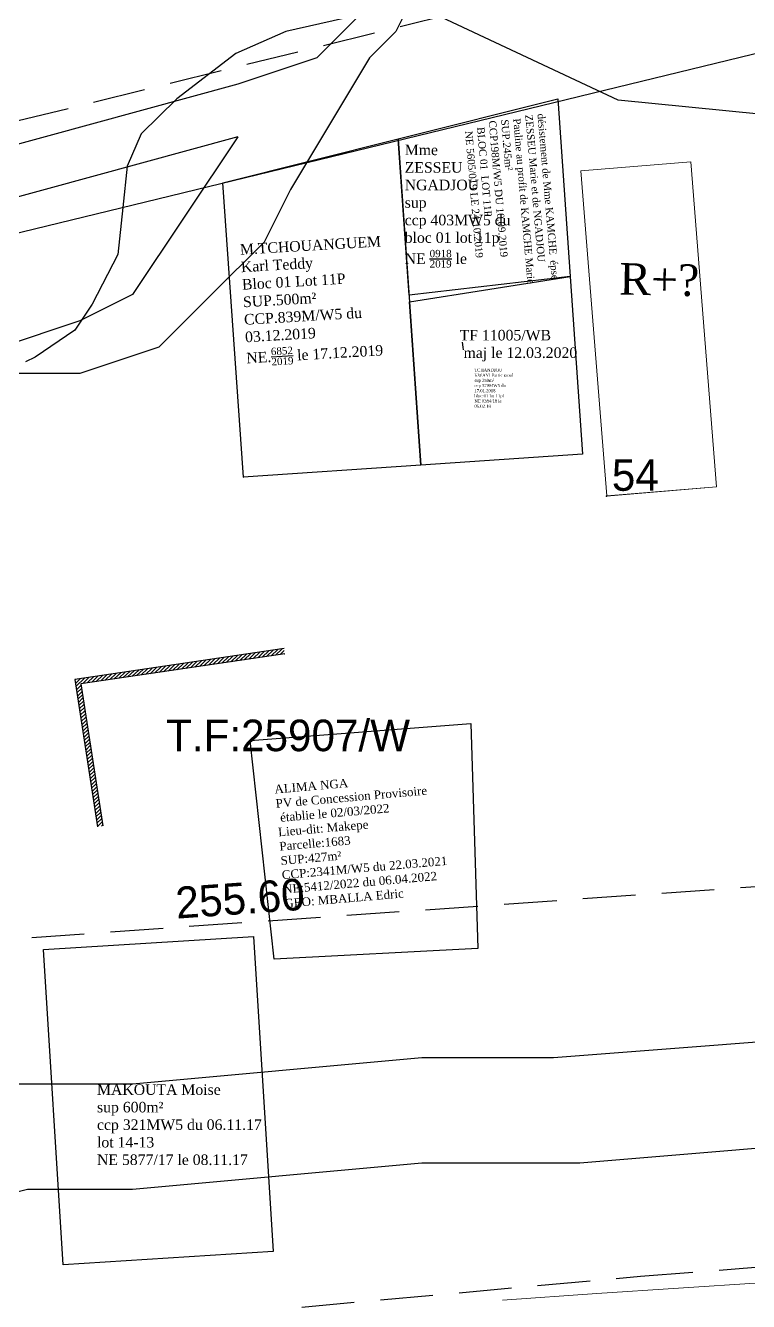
# Model space of a CAD drawing. Header units: millimetres. Extents: x 579832 to 917290, y 449831 to 1452191.
# Drawn here: x 582863.4 to 582932.1, y 451441.8 to 451563.1 of the extents above; entities that cross this region are included whole.
import ezdxf
from ezdxf.enums import TextEntityAlignment as Align

# ---------------------------------------------------------------- set-up
doc = ezdxf.new("R2010")
doc.units = ezdxf.units.MM
doc.header["$LTSCALE"] = 10
doc.linetypes.add('DASHED', pattern=[0.75, 0.5, -0.25])
doc.layers.add('cH2O_intermitent', color=140, linetype='Continuous', lineweight=30)
doc.layers.add('drains_fossés', color=120, linetype='Continuous', lineweight=20)
for name, color, linetype in [('Cotation Linéaire', 255, 'Continuous'), ('Cotation Surface', 7, 'Continuous'), ('drain nouveau', 6, 'Continuous'), ('end maj 26 02 2021', 7, 'Continuous'), ('Murs', 7, 'Continuous'), ('TableauDePoints', 7, 'Continuous'), ('TopoAlt', 7, 'Continuous'), ('TopoCod', 7, 'Continuous'), ('TopoMat', 7, 'Continuous'), ('VOIRIES_7M5', 7, 'Continuous')]:
    doc.layers.add(name, color=color, linetype=linetype)
doc.styles.add('STYLE3', font='tt0012m_.ttf', dxfattribs={"height": 13})
doc.styles.add('Times 1.0', font='times.ttf', dxfattribs={"width": 0.99, "height": 1})
pattern_1 = [(43.84733985, (-8963.06713, 11813.59448), (-0.1731848205, 0.18029702701), [])]

# ---------------------------------------------------------------- blocks, each defined once
blk = doc.blocks.new('TCPOINT')
at = {"color": 0, "const_width": 0.0005}
blk.add_lwpolyline([(0, 0.00025, 1), (0, -0.00025, 1)], format="xyb", close=True, dxfattribs=at)
at = {"color": 0}
blk.add_point((0, 0), dxfattribs=at)
at = {"layer": 'TopoAlt'}
blk.add_attdef('ALT', text='', height=0.0015, dxfattribs=at).set_placement((0.0005, -0.0005), align=Align.TOP_LEFT)
at = {"layer": 'TopoCod'}
blk.add_attdef('COD', text='', height=0.0015, dxfattribs=at).set_placement((0.0005, 0), align=Align.MIDDLE_RIGHT)
at = {"layer": 'TopoMat'}
blk.add_attdef('MAT', text='', height=1, dxfattribs=at).set_placement((0.0005, 0.0005), align=Align.MIDDLE_LEFT)

msp = doc.modelspace()

# ---------------------------------------------------------------- hatches: boundary and pattern name
at = {"layer": 'Murs'}
h = msp.add_hatch(dxfattribs=at)
h.set_pattern_fill('_U', color=256, scale=0.25, angle=43.8473, style=0, pattern_type=0)
h.set_pattern_definition(pattern_1)
h.paths.add_polyline_path([(582888, 451503.85), (582868.12, 451500.92), (582870.27, 451486.92), (582870.77, 451487), (582868.69, 451500.5), (582888.07, 451503.35)])
h = msp.add_hatch(dxfattribs=at)
h.set_pattern_fill('_U', color=256, scale=0.25, angle=43.8473, style=0, pattern_type=0)
h.set_pattern_definition(pattern_1)
h.paths.add_polyline_path([(582888, 451503.85), (582868.12, 451500.92), (582870.27, 451486.92), (582870.77, 451487), (582868.69, 451500.5), (582888.07, 451503.35)])

# ---------------------------------------------------------------- linework, layer by layer
at = {"color": 0, "lineweight": 13}
for p, q in [((582929.11, 451519.22), (582926.65, 451550.1)), ((582929.11, 451519.22), (582926.65, 451550.1)), ((582918.65, 451518.35), (582929.11, 451519.22)), ((582918.65, 451518.35), (582929.11, 451519.22))]:
    msp.add_line(p, q, dxfattribs=at)
at = {"color": 2, "lineweight": 13}
msp.add_line((582918.66, 451518.38), (582916.2, 451549.26), dxfattribs=at)
msp.add_line((582918.66, 451518.38), (582916.2, 451549.26), dxfattribs=at)
at = {"color": 7}
for p, q in [((582904.92, 451532.98), (582904.98, 451532.51)), ((582904.92, 451532.98), (582904.98, 451532.51)), ((582904.98, 451532.51), (582905.02, 451532.26)), ((582904.98, 451532.51), (582905.02, 451532.26)), ((582888, 451503.85), (582868.12, 451500.92)), ((582888, 451503.85), (582868.12, 451500.92)), ((582868.12, 451500.92), (582870.27, 451486.92)), ((582868.12, 451500.92), (582870.27, 451486.92))]:
    msp.add_line(p, q, dxfattribs=at)
at = {"color": 0, "lineweight": 13, "flags": 128}
msp.add_lwpolyline([(582916.2, 451549.26), (582926.65, 451550.1), (582929.11, 451519.22), (582918.66, 451518.38), (582916.2, 451549.26)], close=True, dxfattribs=at)
msp.add_lwpolyline([(582916.2, 451549.26), (582926.65, 451550.1), (582929.11, 451519.22), (582918.66, 451518.38), (582916.2, 451549.26)], close=True, dxfattribs=at)
at = {"color": 7, "flags": 128}
for points in [[(582888, 451503.85), (582868.12, 451500.92), (582870.27, 451486.92)], [(582888, 451503.85), (582868.12, 451500.92), (582870.27, 451486.92)], [(582888.07, 451503.35), (582868.69, 451500.5), (582870.77, 451487)], [(582888.07, 451503.35), (582868.69, 451500.5), (582870.77, 451487)]]:
    msp.add_lwpolyline(points, dxfattribs=at)
at = {"flags": 128}
msp.add_lwpolyline([(582905.75, 451496.73), (582906.43, 451475.34), (582887.05, 451474.34), (582884.78, 451495.13)], close=True, dxfattribs=at)
msp.add_lwpolyline([(582905.75, 451496.73), (582906.43, 451475.34), (582887.05, 451474.34), (582884.78, 451495.13)], close=True, dxfattribs=at)
msp.add_lwpolyline([(582905.75, 451496.73), (582906.43, 451475.34), (582887.05, 451474.34), (582884.78, 451495.13)], close=True, dxfattribs=at)
msp.add_lwpolyline([(582905.75, 451496.73), (582906.43, 451475.34), (582887.05, 451474.34), (582884.78, 451495.13)], close=True, dxfattribs=at)
at = {"color": 7, "start_tangent": (-0.926082, 0.377321)}
msp.add_spline([(583557.66, 451862.83), (583505.31, 451833.89), (583395.95, 451826.22), (583268.75, 451825.46), (583255.02, 451823.47), (583225.69, 451797.96), (583176.33, 451769.14), (583135.53, 451733.73), (583020.52, 451647.21), (583013.36, 451642.64), (582927.16, 451581.29), (582848.14, 451564.53), (582742.55, 451535.93), (582737.22, 451534.15), (582651.6, 451456.74), (582638.85, 451458.5)], degree=3, dxfattribs=at)
msp.add_spline([(583557.66, 451862.83), (583505.31, 451833.89), (583395.95, 451826.22), (583268.75, 451825.46), (583255.02, 451823.47), (583225.69, 451797.96), (583176.33, 451769.14), (583135.53, 451733.73), (583020.52, 451647.21), (583013.36, 451642.64), (582927.16, 451581.29), (582848.14, 451564.53), (582742.55, 451535.93), (582737.22, 451534.15), (582651.6, 451456.74), (582638.85, 451458.5)], degree=3, dxfattribs=at)
at = {"layer": 'cH2O_intermitent'}
for points in [[(582955.96, 451564.7), (582951.6, 451562.89), (582948.43, 451560.69), (582947.57, 451559.95), (582944.4, 451557.81), (582936.7, 451554.28), (582919.74, 451555.97), (582901.43, 451564.57)], [(582955.96, 451564.7), (582951.6, 451562.89), (582948.43, 451560.69), (582947.57, 451559.95), (582944.4, 451557.81), (582936.7, 451554.28), (582919.74, 451555.97), (582901.43, 451564.57)], [(582895.9, 451564.24), (582888.16, 451562.49), (582883.41, 451560.41), (582877.81, 451556.11), (582874.42, 451552.76), (582873.11, 451549.71), (582872.67, 451545.76), (582872.22, 451541.3), (582869.76, 451536.58), (582868.13, 451534.13), (582864.35, 451531.55), (582863.43, 451531.11)], [(582895.9, 451564.24), (582888.16, 451562.49), (582883.41, 451560.41), (582877.81, 451556.11), (582874.42, 451552.76), (582873.11, 451549.71), (582872.67, 451545.76), (582872.22, 451541.3), (582869.76, 451536.58), (582868.13, 451534.13), (582864.35, 451531.55), (582863.43, 451531.11)]]:
    msp.add_lwpolyline(points, dxfattribs=at)
at = {"layer": 'drain nouveau', "color": 7, "lineweight": 30}
msp.add_line((582933.7, 451560.6), (582753.84, 451516.86), dxfattribs=at)
msp.add_line((582933.7, 451560.6), (582753.84, 451516.86), dxfattribs=at)
at = {"layer": 'drains_fossés'}
msp.add_lwpolyline([(583040.11, 451476.37), (583019.39, 451457.49), (583016.52, 451455.14), (583011.61, 451452.67), (583000.01, 451448.59), (582998.4, 451448.03), (582981.59, 451446.49), (582948.78, 451444.6), (582917.73, 451442.55), (582908.76, 451441.94)], dxfattribs=at)
msp.add_lwpolyline([(583040.11, 451476.37), (583019.39, 451457.49), (583016.52, 451455.14), (583011.61, 451452.67), (583000.01, 451448.59), (582998.4, 451448.03), (582981.59, 451446.49), (582948.78, 451444.6), (582917.73, 451442.55), (582908.76, 451441.94)], dxfattribs=at)
at = {"layer": 'end maj 26 02 2021', "flags": 128}
for points in [[(582958.61, 451582.49), (582948.61, 451584.99), (582928.61, 451592.49), (582923.61, 451592.49), (582916.11, 451592.49), (582911.11, 451589.99), (582903.61, 451584.99), (582901.11, 451579.99), (582898.61, 451577.49), (582898.61, 451572.49), (582898.61, 451569.99), (582896.11, 451564.99), (582893.61, 451562.49), (582891.11, 451559.99)], [(582958.61, 451582.49), (582948.61, 451584.99), (582928.61, 451592.49), (582923.61, 451592.49), (582916.11, 451592.49), (582911.11, 451589.99), (582903.61, 451584.99), (582901.11, 451579.99), (582898.61, 451577.49), (582898.61, 451572.49), (582898.61, 451569.99), (582896.11, 451564.99), (582893.61, 451562.49), (582891.11, 451559.99)], [(582958.61, 451582.49), (582948.61, 451584.99), (582928.61, 451592.49), (582923.61, 451592.49), (582916.11, 451592.49), (582911.11, 451589.99), (582903.61, 451584.99), (582901.11, 451579.99), (582898.61, 451577.49), (582898.61, 451572.49), (582898.61, 451569.99), (582896.11, 451564.99), (582893.61, 451562.49), (582891.11, 451559.99)], [(582958.61, 451582.49), (582948.61, 451584.99), (582928.61, 451592.49), (582923.61, 451592.49), (582916.11, 451592.49), (582911.11, 451589.99), (582903.61, 451584.99), (582901.11, 451579.99), (582898.61, 451577.49), (582898.61, 451572.49), (582898.61, 451569.99), (582896.11, 451564.99), (582893.61, 451562.49), (582891.11, 451559.99)], [(582901.11, 451567.49), (582898.61, 451562.49), (582896.11, 451559.99), (582888.61, 451547.49), (582886.11, 451542.49), (582881.11, 451537.49), (582876.11, 451532.49), (582868.61, 451529.99), (582856.11, 451529.99)], [(582901.11, 451567.49), (582898.61, 451562.49), (582896.11, 451559.99), (582888.61, 451547.49), (582886.11, 451542.49), (582881.11, 451537.49), (582876.11, 451532.49), (582868.61, 451529.99), (582856.11, 451529.99)], [(582901.11, 451567.49), (582898.61, 451562.49), (582896.11, 451559.99), (582888.61, 451547.49), (582886.11, 451542.49), (582881.11, 451537.49), (582876.11, 451532.49), (582868.61, 451529.99), (582856.11, 451529.99)], [(582901.11, 451567.49), (582898.61, 451562.49), (582896.11, 451559.99), (582888.61, 451547.49), (582886.11, 451542.49), (582881.11, 451537.49), (582876.11, 451532.49), (582868.61, 451529.99), (582856.11, 451529.99)], [(582891.11, 451559.99), (582883.61, 451557.49), (582856.11, 451549.99), (582838.61, 451554.99), (582831.11, 451557.49), (582823.61, 451557.49), (582786.11, 451552.49), (582756.11, 451549.99), (582731.11, 451544.99), (582728.61, 451542.49), (582716.11, 451527.49), (582711.11, 451519.99)], [(582891.11, 451559.99), (582883.61, 451557.49), (582856.11, 451549.99), (582838.61, 451554.99), (582831.11, 451557.49), (582823.61, 451557.49), (582786.11, 451552.49), (582756.11, 451549.99), (582731.11, 451544.99), (582728.61, 451542.49), (582716.11, 451527.49), (582711.11, 451519.99)], [(582891.11, 451559.99), (582883.61, 451557.49), (582856.11, 451549.99), (582838.61, 451554.99), (582831.11, 451557.49), (582823.61, 451557.49), (582786.11, 451552.49), (582756.11, 451549.99), (582731.11, 451544.99), (582728.61, 451542.49), (582716.11, 451527.49), (582711.11, 451519.99)], [(582891.11, 451559.99), (582883.61, 451557.49), (582856.11, 451549.99), (582838.61, 451554.99), (582831.11, 451557.49), (582823.61, 451557.49), (582786.11, 451552.49), (582756.11, 451549.99), (582731.11, 451544.99), (582728.61, 451542.49), (582716.11, 451527.49), (582711.11, 451519.99)], [(582883.61, 451552.49), (582856.11, 451544.99), (582838.61, 451549.99), (582831.11, 451552.49), (582823.61, 451552.49), (582786.11, 451547.49), (582756.11, 451544.99), (582733.61, 451539.99), (582731.11, 451539.99), (582718.61, 451524.99), (582718.61, 451524.99), (582718.61, 451522.49), (582718.61, 451522.49), (582718.61, 451522.49), (582718.61, 451522.49)], [(582883.61, 451552.49), (582873.61, 451537.49), (582868.61, 451534.99), (582861.11, 451532.49), (582801.11, 451539.99), (582781.11, 451542.49), (582771.11, 451539.99), (582721.11, 451522.49), (582718.61, 451522.49)], [(582883.61, 451552.49), (582856.11, 451544.99), (582838.61, 451549.99), (582831.11, 451552.49), (582823.61, 451552.49), (582786.11, 451547.49), (582756.11, 451544.99), (582733.61, 451539.99), (582731.11, 451539.99), (582718.61, 451524.99), (582718.61, 451524.99), (582718.61, 451522.49), (582718.61, 451522.49), (582718.61, 451522.49), (582718.61, 451522.49)], [(582883.61, 451552.49), (582873.61, 451537.49), (582868.61, 451534.99), (582861.11, 451532.49), (582801.11, 451539.99), (582781.11, 451542.49), (582771.11, 451539.99), (582721.11, 451522.49), (582718.61, 451522.49)], [(582883.61, 451552.49), (582856.11, 451544.99), (582838.61, 451549.99), (582831.11, 451552.49), (582823.61, 451552.49), (582786.11, 451547.49), (582756.11, 451544.99), (582733.61, 451539.99), (582731.11, 451539.99), (582718.61, 451524.99), (582718.61, 451524.99), (582718.61, 451522.49), (582718.61, 451522.49), (582718.61, 451522.49), (582718.61, 451522.49)], [(582883.61, 451552.49), (582873.61, 451537.49), (582868.61, 451534.99), (582861.11, 451532.49), (582801.11, 451539.99), (582781.11, 451542.49), (582771.11, 451539.99), (582721.11, 451522.49), (582718.61, 451522.49)], [(582883.61, 451552.49), (582856.11, 451544.99), (582838.61, 451549.99), (582831.11, 451552.49), (582823.61, 451552.49), (582786.11, 451547.49), (582756.11, 451544.99), (582733.61, 451539.99), (582731.11, 451539.99), (582718.61, 451524.99), (582718.61, 451524.99), (582718.61, 451522.49), (582718.61, 451522.49), (582718.61, 451522.49), (582718.61, 451522.49)], [(582883.61, 451552.49), (582873.61, 451537.49), (582868.61, 451534.99), (582861.11, 451532.49), (582801.11, 451539.99), (582781.11, 451542.49), (582771.11, 451539.99), (582721.11, 451522.49), (582718.61, 451522.49)], [(582773.61, 451424.99), (582781.11, 451419.99), (582786.11, 451419.99), (582793.61, 451422.49), (582796.11, 451427.49), (582806.11, 451434.99), (582813.61, 451442.49), (582828.61, 451449.99), (582843.61, 451457.49), (582853.61, 451459.99), (582861.11, 451462.49), (582873.61, 451462.49), (582901.11, 451464.99), (582913.61, 451464.99), (582946.11, 451467.49), (582976.11, 451469.99), (583006.11, 451469.99), (583026.11, 451469.99)], [(582773.61, 451424.99), (582781.11, 451419.99), (582786.11, 451419.99), (582793.61, 451422.49), (582796.11, 451427.49), (582806.11, 451434.99), (582813.61, 451442.49), (582828.61, 451449.99), (582843.61, 451457.49), (582853.61, 451459.99), (582861.11, 451462.49), (582873.61, 451462.49), (582901.11, 451464.99), (582913.61, 451464.99), (582946.11, 451467.49), (582976.11, 451469.99), (583006.11, 451469.99), (583026.11, 451469.99)], [(582773.61, 451424.99), (582781.11, 451419.99), (582786.11, 451419.99), (582793.61, 451422.49), (582796.11, 451427.49), (582806.11, 451434.99), (582813.61, 451442.49), (582828.61, 451449.99), (582843.61, 451457.49), (582853.61, 451459.99), (582861.11, 451462.49), (582873.61, 451462.49), (582901.11, 451464.99), (582913.61, 451464.99), (582946.11, 451467.49), (582976.11, 451469.99), (583006.11, 451469.99), (583026.11, 451469.99)], [(582773.61, 451424.99), (582781.11, 451419.99), (582786.11, 451419.99), (582793.61, 451422.49), (582796.11, 451427.49), (582806.11, 451434.99), (582813.61, 451442.49), (582828.61, 451449.99), (582843.61, 451457.49), (582853.61, 451459.99), (582861.11, 451462.49), (582873.61, 451462.49), (582901.11, 451464.99), (582913.61, 451464.99), (582946.11, 451467.49), (582976.11, 451469.99), (583006.11, 451469.99), (583026.11, 451469.99)], [(582798.61, 451397.49), (582798.61, 451404.99), (582798.61, 451412.49), (582801.11, 451417.49), (582813.61, 451429.99), (582821.11, 451434.99), (582838.61, 451444.99), (582848.61, 451449.99), (582853.61, 451449.99), (582863.61, 451452.49), (582873.61, 451452.49), (582901.11, 451454.99), (582916.11, 451454.99), (582946.11, 451457.49), (582976.11, 451459.99), (583006.11, 451459.99), (583026.11, 451462.49)], [(582798.61, 451397.49), (582798.61, 451404.99), (582798.61, 451412.49), (582801.11, 451417.49), (582813.61, 451429.99), (582821.11, 451434.99), (582838.61, 451444.99), (582848.61, 451449.99), (582853.61, 451449.99), (582863.61, 451452.49), (582873.61, 451452.49), (582901.11, 451454.99), (582916.11, 451454.99), (582946.11, 451457.49), (582976.11, 451459.99), (583006.11, 451459.99), (583026.11, 451462.49)], [(582798.61, 451397.49), (582798.61, 451404.99), (582798.61, 451412.49), (582801.11, 451417.49), (582813.61, 451429.99), (582821.11, 451434.99), (582838.61, 451444.99), (582848.61, 451449.99), (582853.61, 451449.99), (582863.61, 451452.49), (582873.61, 451452.49), (582901.11, 451454.99), (582916.11, 451454.99), (582946.11, 451457.49), (582976.11, 451459.99), (583006.11, 451459.99), (583026.11, 451462.49)], [(582798.61, 451397.49), (582798.61, 451404.99), (582798.61, 451412.49), (582801.11, 451417.49), (582813.61, 451429.99), (582821.11, 451434.99), (582838.61, 451444.99), (582848.61, 451449.99), (582853.61, 451449.99), (582863.61, 451452.49), (582873.61, 451452.49), (582901.11, 451454.99), (582916.11, 451454.99), (582946.11, 451457.49), (582976.11, 451459.99), (583006.11, 451459.99), (583026.11, 451462.49)]]:
    msp.add_lwpolyline(points, dxfattribs=at)
at = {"layer": 'end maj 26 02 2021', "color": 150, "lineweight": -3, "flags": 128}
for points in [[(582899.88, 451537.43), (582898.86, 451552.31), (582914.03, 451556.11), (582915.19, 451539.22)], [(582914.03, 451556.11), (582915.19, 451539.23), (582899.88, 451537.43), (582898.86, 451552.31)], [(582899.88, 451537.43), (582898.86, 451552.31), (582914.03, 451556.11), (582915.19, 451539.22)], [(582914.03, 451556.11), (582915.19, 451539.23), (582899.88, 451537.43), (582898.86, 451552.31)], [(582899.88, 451537.43), (582898.86, 451552.31), (582914.03, 451556.11), (582915.19, 451539.22)], [(582914.03, 451556.11), (582915.19, 451539.23), (582899.88, 451537.43), (582898.86, 451552.31)], [(582899.88, 451537.43), (582898.86, 451552.31), (582914.03, 451556.11), (582915.19, 451539.22)], [(582914.03, 451556.11), (582915.19, 451539.23), (582899.88, 451537.43), (582898.86, 451552.31)], [(582899.88, 451537.43), (582898.86, 451552.31), (582914.03, 451556.11), (582915.19, 451539.22)], [(582914.03, 451556.11), (582915.19, 451539.23), (582899.88, 451537.43), (582898.86, 451552.31)], [(582899.88, 451537.43), (582898.86, 451552.31), (582914.03, 451556.11), (582915.19, 451539.22)], [(582914.03, 451556.11), (582915.19, 451539.23), (582899.88, 451537.43), (582898.86, 451552.31)], [(582898.86, 451552.31), (582900.99, 451521.29), (582884.12, 451520.13), (582884.15, 451520.13), (582882.2, 451548.13)], [(582898.86, 451552.31), (582900.99, 451521.29), (582884.12, 451520.13), (582884.15, 451520.13), (582882.2, 451548.13)], [(582898.86, 451552.31), (582900.99, 451521.29), (582884.12, 451520.13), (582884.15, 451520.13), (582882.2, 451548.13)], [(582898.86, 451552.31), (582900.99, 451521.29), (582884.12, 451520.13), (582884.15, 451520.13), (582882.2, 451548.13)], [(582898.86, 451552.31), (582900.99, 451521.29), (582884.12, 451520.13), (582884.15, 451520.13), (582882.2, 451548.13)], [(582898.86, 451552.31), (582900.99, 451521.29), (582884.12, 451520.13), (582884.15, 451520.13), (582882.2, 451548.13)]]:
    msp.add_lwpolyline(points, close=True, dxfattribs=at)
msp.add_lwpolyline([(582914.03, 451556.11), (582915.19, 451539.23), (582899.88, 451537.43)], dxfattribs=at)
msp.add_lwpolyline([(582914.03, 451556.11), (582915.19, 451539.23), (582899.88, 451537.43)], dxfattribs=at)
msp.add_lwpolyline([(582914.03, 451556.11), (582915.19, 451539.23), (582899.88, 451537.43)], dxfattribs=at)
msp.add_lwpolyline([(582914.03, 451556.11), (582915.19, 451539.23), (582899.88, 451537.43)], dxfattribs=at)
msp.add_lwpolyline([(582914.03, 451556.11), (582915.19, 451539.23), (582899.88, 451537.43)], dxfattribs=at)
msp.add_lwpolyline([(582914.03, 451556.11), (582915.19, 451539.23), (582899.88, 451537.43)], dxfattribs=at)
at = {"layer": 'end maj 26 02 2021', "color": 150, "flags": 128}
for points in [[(582915.19, 451539.22), (582916.35, 451522.34), (582900.99, 451521.29), (582899.92, 451536.8)], [(582915.19, 451539.22), (582916.35, 451522.34), (582900.99, 451521.29), (582899.92, 451536.8)], [(582915.19, 451539.22), (582916.35, 451522.34), (582900.99, 451521.29), (582899.92, 451536.8)], [(582915.19, 451539.22), (582916.35, 451522.34), (582900.99, 451521.29), (582899.92, 451536.8)], [(582915.19, 451539.22), (582916.35, 451522.34), (582900.99, 451521.29), (582899.92, 451536.8)], [(582915.19, 451539.22), (582916.35, 451522.34), (582900.99, 451521.29), (582899.92, 451536.8)], [(582885.11, 451476.48), (582886.98, 451446.55), (582867.01, 451445.29), (582865.14, 451475.24)], [(582885.11, 451476.48), (582886.98, 451446.55), (582867.01, 451445.29), (582865.14, 451475.24)], [(582885.11, 451476.48), (582886.98, 451446.55), (582867.01, 451445.29), (582865.14, 451475.24)], [(582885.11, 451476.48), (582886.98, 451446.55), (582867.01, 451445.29), (582865.14, 451475.24)]]:
    msp.add_lwpolyline(points, close=True, dxfattribs=at)
at = {"layer": 'end maj 26 02 2021', "color": 3, "lineweight": -3, "flags": 128}
msp.add_lwpolyline([(582915.19, 451539.22), (582916.35, 451522.34), (582900.99, 451521.29), (582899.92, 451536.8)], close=True, dxfattribs=at)
msp.add_lwpolyline([(582915.19, 451539.22), (582916.35, 451522.34), (582900.99, 451521.29), (582899.92, 451536.8)], close=True, dxfattribs=at)
msp.add_lwpolyline([(582915.19, 451539.22), (582916.35, 451522.34), (582900.99, 451521.29), (582899.92, 451536.8)], close=True, dxfattribs=at)
msp.add_lwpolyline([(582915.19, 451539.22), (582916.35, 451522.34), (582900.99, 451521.29), (582899.92, 451536.8)], close=True, dxfattribs=at)
msp.add_lwpolyline([(582915.19, 451539.22), (582916.35, 451522.34), (582900.99, 451521.29), (582899.92, 451536.8)], close=True, dxfattribs=at)
msp.add_lwpolyline([(582915.19, 451539.22), (582916.35, 451522.34), (582900.99, 451521.29), (582899.92, 451536.8)], close=True, dxfattribs=at)
at = {"layer": 'VOIRIES_7M5', "linetype": 'DASHED'}
msp.add_lwpolyline([(583550.54, 451859.64), (583559.62, 451812.65), (583621.69, 451770.76), (583594.62, 451698.71), (583544.17, 451750.91), (583338.33, 451759.16), (583101.7, 451540.77), (583085.42, 451558.42), (583011.17, 451486.72), (582756.2, 451468.79), (582727.16, 451494.24), (582746.11, 451525.27), (582927.03, 451569.88), (583260.62, 451811.15), (583480.62, 451812.52)], close=True, dxfattribs=at)
msp.add_lwpolyline([(583550.54, 451859.64), (583559.62, 451812.65), (583621.69, 451770.76), (583594.62, 451698.71), (583544.17, 451750.91), (583338.33, 451759.16), (583101.7, 451540.77), (583085.42, 451558.42), (583011.17, 451486.72), (582756.2, 451468.79), (582727.16, 451494.24), (582746.11, 451525.27), (582927.03, 451569.88), (583260.62, 451811.15), (583480.62, 451812.52)], close=True, dxfattribs=at)
msp.add_lwpolyline([(582772.36, 451416.68), (582778.75, 451421.71), (582791.41, 451428.03), (582801.75, 451432.22), (582815, 451434.47), (582921.87, 451444.2), (583000.36, 451450.35), (583022.09, 451460.12), (583035.56, 451470.37), (583046.24, 451480.91), (583069.52, 451503.37), (583327.83, 451743.67), (583336.06, 451751.45), (583342.09, 451756.07), (583347.84, 451758.29), (583355.97, 451757.68), (583522.81, 451745.7), (583533.97, 451743.78), (583541.66, 451738.22), (583551.82, 451727.67), (583563.61, 451715.07), (583572.02, 451705.88)], dxfattribs=at)
msp.add_lwpolyline([(582772.36, 451416.68), (582778.75, 451421.71), (582791.41, 451428.03), (582801.75, 451432.22), (582815, 451434.47), (582921.87, 451444.2), (583000.36, 451450.35), (583022.09, 451460.12), (583035.56, 451470.37), (583046.24, 451480.91), (583069.52, 451503.37), (583327.83, 451743.67), (583336.06, 451751.45), (583342.09, 451756.07), (583347.84, 451758.29), (583355.97, 451757.68), (583522.81, 451745.7), (583533.97, 451743.78), (583541.66, 451738.22), (583551.82, 451727.67), (583563.61, 451715.07), (583572.02, 451705.88)], dxfattribs=at)
msp.add_lwpolyline([(582772.36, 451416.68), (582778.75, 451421.71), (582791.41, 451428.03), (582801.75, 451432.22), (582815, 451434.47), (582921.87, 451444.2), (583000.36, 451450.35), (583022.09, 451460.12), (583035.56, 451470.37), (583046.24, 451480.91), (583069.52, 451503.37), (583327.83, 451743.67), (583336.06, 451751.45), (583342.09, 451756.07), (583347.84, 451758.29), (583355.97, 451757.68), (583522.81, 451745.7), (583533.97, 451743.78), (583541.66, 451738.22), (583551.82, 451727.67), (583563.61, 451715.07), (583572.02, 451705.88)], dxfattribs=at)
msp.add_lwpolyline([(582772.36, 451416.68), (582778.75, 451421.71), (582791.41, 451428.03), (582801.75, 451432.22), (582815, 451434.47), (582921.87, 451444.2), (583000.36, 451450.35), (583022.09, 451460.12), (583035.56, 451470.37), (583046.24, 451480.91), (583069.52, 451503.37), (583327.83, 451743.67), (583336.06, 451751.45), (583342.09, 451756.07), (583347.84, 451758.29), (583355.97, 451757.68), (583522.81, 451745.7), (583533.97, 451743.78), (583541.66, 451738.22), (583551.82, 451727.67), (583563.61, 451715.07), (583572.02, 451705.88)], dxfattribs=at)

# ---------------------------------------------------------------- block references
at = {"color": 2, "lineweight": 13}
ref = msp.add_blockref('TCPOINT', (582918.65, 451518.35), dxfattribs=at)
ref.add_attrib('MAT', '54', (582919.15, 451518.85), dxfattribs={"layer": 'TopoMat', "height": 3})
ref = msp.add_blockref('TCPOINT', (582918.65, 451518.35), dxfattribs=at)
ref.add_attrib('MAT', '54', (582919.15, 451518.85), dxfattribs={"layer": 'TopoMat', "height": 3})

# ---------------------------------------------------------------- texts
at = {"insert": (582887.05, 451490.89), "char_height": 0.8174, "width": 27.7462, "attachment_point": 1, "rotation": 4.9674}
msp.add_mtext('\\A1;{\\fTimes New Roman|b0|i0|c0|p18;ALIMA NGA\\P\\C1;PV de Concession Provisoire\\P établie le 02/03/2022\\P\\C256;Lieu-dit: Makepe\\C1;\\P\\C256;Parcelle:1683\\PSUP:427m²\\PCCP:2341M/W5 du 22.03.2021\\PNE:5412/2022 du 06.04.2022\\PGEO: MBALLA Edric}', dxfattribs=at)
msp.add_mtext('\\A1;{\\fTimes New Roman|b0|i0|c0|p18;ALIMA NGA\\P\\C1;PV de Concession Provisoire\\P établie le 02/03/2022\\P\\C256;Lieu-dit: Makepe\\C1;\\P\\C256;Parcelle:1683\\PSUP:427m²\\PCCP:2341M/W5 du 22.03.2021\\PNE:5412/2022 du 06.04.2022\\PGEO: MBALLA Edric}', dxfattribs=at)
msp.add_mtext('\\A1;{\\fTimes New Roman|b0|i0|c0|p18;ALIMA NGA\\P\\C1;PV de Concession Provisoire\\P établie le 02/03/2022\\P\\C256;Lieu-dit: Makepe\\C1;\\P\\C256;Parcelle:1683\\PSUP:427m²\\PCCP:2341M/W5 du 22.03.2021\\PNE:5412/2022 du 06.04.2022\\PGEO: MBALLA Edric}', dxfattribs=at)
msp.add_mtext('\\A1;{\\fTimes New Roman|b0|i0|c0|p18;ALIMA NGA\\P\\C1;PV de Concession Provisoire\\P établie le 02/03/2022\\P\\C256;Lieu-dit: Makepe\\C1;\\P\\C256;Parcelle:1683\\PSUP:427m²\\PCCP:2341M/W5 du 22.03.2021\\PNE:5412/2022 du 06.04.2022\\PGEO: MBALLA Edric}', dxfattribs=at)
at = {"layer": 'Cotation Linéaire', "color": 7, "style": 'STYLE3'}
msp.add_text('255.60', height=3, rotation=4.0232, dxfattribs=at).set_placement((582883.82, 451480.11), align=Align.MIDDLE_CENTER)
msp.add_text('255.60', height=3, rotation=4.0232, dxfattribs=at).set_placement((582883.82, 451480.11), align=Align.MIDDLE_CENTER)
at = {"layer": 'Cotation Surface', "color": 0, "lineweight": 13, "insert": (582919.89, 451540.5), "char_height": 3, "width": 29.8746, "attachment_point": 1, "rotation": 358.8473, "style": 'STYLE3'}
msp.add_mtext('{\\fTimes New Roman|b0|i0|c0|p18;R+?}', dxfattribs=at)
msp.add_mtext('{\\fTimes New Roman|b0|i0|c0|p18;R+?}', dxfattribs=at)
at = {"layer": 'end maj 26 02 2021', "color": 150, "linetype": 'ByBlock', "lineweight": -3, "ltscale": 0.0014, "attachment_point": 1, "style": 'Times 1.0'}
for s, insert, char_height, width, rotation in [('\\A1;{\\fTimes New Roman|b0|i0|c186|p18;\\C1;désistement de Mme KAMCHE  épse\\fTimes New Roman|b0|i0|c0|p18;\\P\\fTimes New Roman|b0|i0|c186|p18;ZESSEU Marie et de NGADJOU\\fTimes New Roman|b0|i0|c0|p18;\\P \\fTimes New Roman|b0|i0|c186|p18;Pauline au profit de KAMCHE Marie\\P\\fTimes New Roman|b0|i0|c0|p18; \\fTimes New Roman|b0|i0|c186|p18;SUP.245m²\\P\\fTimes New Roman|b0|i0|c0|p18; \\fTimes New Roman|b0|i0|c186|p18;CCP\\fTimes New Roman|b0|i0|c0|p18;198\\fTimes New Roman|b0|i0|c186|p18;M/W5 DU \\fTimes New Roman|b0|i0|c0|p18;10.09.\\fTimes New Roman|b0|i0|c186|p18;2019\\P\\fTimes New Roman|b0|i0|c0|p18;   \\fTimes New Roman|b0|i0|c186|p18;BLOC 01\\fTimes New Roman|b0|i0|c0|p18; \\fTimes New Roman|b0|i0|c186|p18; LOT 11P\\P\\fTimes New Roman|b0|i0|c0|p18;    \\fTimes New Roman|b0|i0|c186|p18;NE\\fTimes New Roman|b0|i0|c0|p18; 5605/019\\fTimes New Roman|b0|i0|c186|p18; LE 24.10.2019}', (582912.78, 451554.73), 0.7, 21.3177, 274.9122), ('\\A1;{\\fTimes New Roman|b0|i0|c186|p18;\\C1;désistement de Mme KAMCHE  épse\\fTimes New Roman|b0|i0|c0|p18;\\P\\fTimes New Roman|b0|i0|c186|p18;ZESSEU Marie et de NGADJOU\\fTimes New Roman|b0|i0|c0|p18;\\P \\fTimes New Roman|b0|i0|c186|p18;Pauline au profit de KAMCHE Marie\\P\\fTimes New Roman|b0|i0|c0|p18; \\fTimes New Roman|b0|i0|c186|p18;SUP.245m²\\P\\fTimes New Roman|b0|i0|c0|p18; \\fTimes New Roman|b0|i0|c186|p18;CCP\\fTimes New Roman|b0|i0|c0|p18;198\\fTimes New Roman|b0|i0|c186|p18;M/W5 DU \\fTimes New Roman|b0|i0|c0|p18;10.09.\\fTimes New Roman|b0|i0|c186|p18;2019\\P\\fTimes New Roman|b0|i0|c0|p18;   \\fTimes New Roman|b0|i0|c186|p18;BLOC 01\\fTimes New Roman|b0|i0|c0|p18; \\fTimes New Roman|b0|i0|c186|p18; LOT 11P\\P\\fTimes New Roman|b0|i0|c0|p18;    \\fTimes New Roman|b0|i0|c186|p18;NE\\fTimes New Roman|b0|i0|c0|p18; 5605/019\\fTimes New Roman|b0|i0|c186|p18; LE 24.10.2019}', (582912.78, 451554.73), 0.7, 21.3177, 274.9122), ('\\A1;{\\fTimes New Roman|b0|i0|c186|p18;\\C1;désistement de Mme KAMCHE  épse\\fTimes New Roman|b0|i0|c0|p18;\\P\\fTimes New Roman|b0|i0|c186|p18;ZESSEU Marie et de NGADJOU\\fTimes New Roman|b0|i0|c0|p18;\\P \\fTimes New Roman|b0|i0|c186|p18;Pauline au profit de KAMCHE Marie\\P\\fTimes New Roman|b0|i0|c0|p18; \\fTimes New Roman|b0|i0|c186|p18;SUP.245m²\\P\\fTimes New Roman|b0|i0|c0|p18; \\fTimes New Roman|b0|i0|c186|p18;CCP\\fTimes New Roman|b0|i0|c0|p18;198\\fTimes New Roman|b0|i0|c186|p18;M/W5 DU \\fTimes New Roman|b0|i0|c0|p18;10.09.\\fTimes New Roman|b0|i0|c186|p18;2019\\P\\fTimes New Roman|b0|i0|c0|p18;   \\fTimes New Roman|b0|i0|c186|p18;BLOC 01\\fTimes New Roman|b0|i0|c0|p18; \\fTimes New Roman|b0|i0|c186|p18; LOT 11P\\P\\fTimes New Roman|b0|i0|c0|p18;    \\fTimes New Roman|b0|i0|c186|p18;NE\\fTimes New Roman|b0|i0|c0|p18; 5605/019\\fTimes New Roman|b0|i0|c186|p18; LE 24.10.2019}', (582912.78, 451554.73), 0.7, 21.3177, 274.9122), ('\\A1;{\\fTimes New Roman|b0|i0|c186|p18;\\C1;désistement de Mme KAMCHE  épse\\fTimes New Roman|b0|i0|c0|p18;\\P\\fTimes New Roman|b0|i0|c186|p18;ZESSEU Marie et de NGADJOU\\fTimes New Roman|b0|i0|c0|p18;\\P \\fTimes New Roman|b0|i0|c186|p18;Pauline au profit de KAMCHE Marie\\P\\fTimes New Roman|b0|i0|c0|p18; \\fTimes New Roman|b0|i0|c186|p18;SUP.245m²\\P\\fTimes New Roman|b0|i0|c0|p18; \\fTimes New Roman|b0|i0|c186|p18;CCP\\fTimes New Roman|b0|i0|c0|p18;198\\fTimes New Roman|b0|i0|c186|p18;M/W5 DU \\fTimes New Roman|b0|i0|c0|p18;10.09.\\fTimes New Roman|b0|i0|c186|p18;2019\\P\\fTimes New Roman|b0|i0|c0|p18;   \\fTimes New Roman|b0|i0|c186|p18;BLOC 01\\fTimes New Roman|b0|i0|c0|p18; \\fTimes New Roman|b0|i0|c186|p18; LOT 11P\\P\\fTimes New Roman|b0|i0|c0|p18;    \\fTimes New Roman|b0|i0|c186|p18;NE\\fTimes New Roman|b0|i0|c0|p18; 5605/019\\fTimes New Roman|b0|i0|c186|p18; LE 24.10.2019}', (582912.78, 451554.73), 0.7, 21.3177, 274.9122), ('\\A1;{\\fTimes New Roman|b0|i0|c186|p18;\\C1;désistement de Mme KAMCHE  épse\\fTimes New Roman|b0|i0|c0|p18;\\P\\fTimes New Roman|b0|i0|c186|p18;ZESSEU Marie et de NGADJOU\\fTimes New Roman|b0|i0|c0|p18;\\P \\fTimes New Roman|b0|i0|c186|p18;Pauline au profit de KAMCHE Marie\\P\\fTimes New Roman|b0|i0|c0|p18; \\fTimes New Roman|b0|i0|c186|p18;SUP.245m²\\P\\fTimes New Roman|b0|i0|c0|p18; \\fTimes New Roman|b0|i0|c186|p18;CCP\\fTimes New Roman|b0|i0|c0|p18;198\\fTimes New Roman|b0|i0|c186|p18;M/W5 DU \\fTimes New Roman|b0|i0|c0|p18;10.09.\\fTimes New Roman|b0|i0|c186|p18;2019\\P\\fTimes New Roman|b0|i0|c0|p18;   \\fTimes New Roman|b0|i0|c186|p18;BLOC 01\\fTimes New Roman|b0|i0|c0|p18; \\fTimes New Roman|b0|i0|c186|p18; LOT 11P\\P\\fTimes New Roman|b0|i0|c0|p18;    \\fTimes New Roman|b0|i0|c186|p18;NE\\fTimes New Roman|b0|i0|c0|p18; 5605/019\\fTimes New Roman|b0|i0|c186|p18; LE 24.10.2019}', (582912.78, 451554.73), 0.7, 21.3177, 274.9122), ('\\A1;{\\fTimes New Roman|b0|i0|c186|p18;\\C1;désistement de Mme KAMCHE  épse\\fTimes New Roman|b0|i0|c0|p18;\\P\\fTimes New Roman|b0|i0|c186|p18;ZESSEU Marie et de NGADJOU\\fTimes New Roman|b0|i0|c0|p18;\\P \\fTimes New Roman|b0|i0|c186|p18;Pauline au profit de KAMCHE Marie\\P\\fTimes New Roman|b0|i0|c0|p18; \\fTimes New Roman|b0|i0|c186|p18;SUP.245m²\\P\\fTimes New Roman|b0|i0|c0|p18; \\fTimes New Roman|b0|i0|c186|p18;CCP\\fTimes New Roman|b0|i0|c0|p18;198\\fTimes New Roman|b0|i0|c186|p18;M/W5 DU \\fTimes New Roman|b0|i0|c0|p18;10.09.\\fTimes New Roman|b0|i0|c186|p18;2019\\P\\fTimes New Roman|b0|i0|c0|p18;   \\fTimes New Roman|b0|i0|c186|p18;BLOC 01\\fTimes New Roman|b0|i0|c0|p18; \\fTimes New Roman|b0|i0|c186|p18; LOT 11P\\P\\fTimes New Roman|b0|i0|c0|p18;    \\fTimes New Roman|b0|i0|c186|p18;NE\\fTimes New Roman|b0|i0|c0|p18; 5605/019\\fTimes New Roman|b0|i0|c186|p18; LE 24.10.2019}', (582912.78, 451554.73), 0.7, 21.3177, 274.9122), ('\\A1;{\\C7;M.TCHOUANGUEM Karl Teddy\\PBloc 01 Lot 11P\\PSUP.500m²\\PCCP.839M/W5 du 03.12.2019\\PNE.\\H0.7x;\\S6852/2019;\\H1.429x; le 17.12.2019}', (582883.78, 451542.28), 1, 12.8861, 3.3724), ('\\A1;{\\C7;M.TCHOUANGUEM Karl Teddy\\PBloc 01 Lot 11P\\PSUP.500m²\\PCCP.839M/W5 du 03.12.2019\\PNE.\\H0.7x;\\S6852/2019;\\H1.429x; le 17.12.2019}', (582883.78, 451542.28), 1, 12.8861, 3.3724), ('\\A1;{\\C7;M.TCHOUANGUEM Karl Teddy\\PBloc 01 Lot 11P\\PSUP.500m²\\PCCP.839M/W5 du 03.12.2019\\PNE.\\H0.7x;\\S6852/2019;\\H1.429x; le 17.12.2019}', (582883.78, 451542.28), 1, 12.8861, 3.3724), ('\\A1;{\\C7;M.TCHOUANGUEM Karl Teddy\\PBloc 01 Lot 11P\\PSUP.500m²\\PCCP.839M/W5 du 03.12.2019\\PNE.\\H0.7x;\\S6852/2019;\\H1.429x; le 17.12.2019}', (582883.78, 451542.28), 1, 12.8861, 3.3724), ('\\A1;{\\C7;M.TCHOUANGUEM Karl Teddy\\PBloc 01 Lot 11P\\PSUP.500m²\\PCCP.839M/W5 du 03.12.2019\\PNE.\\H0.7x;\\S6852/2019;\\H1.429x; le 17.12.2019}', (582883.78, 451542.28), 1, 12.8861, 3.3724), ('\\A1;{\\C7;M.TCHOUANGUEM Karl Teddy\\PBloc 01 Lot 11P\\PSUP.500m²\\PCCP.839M/W5 du 03.12.2019\\PNE.\\H0.7x;\\S6852/2019;\\H1.429x; le 17.12.2019}', (582883.78, 451542.28), 1, 12.8861, 3.3724)]:
    msp.add_mtext(s, dxfattribs=dict(at, insert=insert, char_height=char_height, width=width, rotation=rotation))
for s, insert, char_height, width in [('\\A1;Mme KAMCHE épse ZESSEU Marie et NGADJOU Pauline\\Psup 245m²\\Pccp 403MW5 du 13.02.19\\Pbloc 01 lot 11p\\PNE {\\H0.7x;\\S0918/2019;} le 21.02.19', (582899.47, 451551.75), 1, 16.3343), ('\\A1;Mme KAMCHE épse ZESSEU Marie et NGADJOU Pauline\\Psup 245m²\\Pccp 403MW5 du 13.02.19\\Pbloc 01 lot 11p\\PNE {\\H0.7x;\\S0918/2019;} le 21.02.19', (582899.47, 451551.75), 1, 16.3343), ('\\A1;Mme KAMCHE épse ZESSEU Marie et NGADJOU Pauline\\Psup 245m²\\Pccp 403MW5 du 13.02.19\\Pbloc 01 lot 11p\\PNE {\\H0.7x;\\S0918/2019;} le 21.02.19', (582899.47, 451551.75), 1, 16.3343), ('\\A1;Mme KAMCHE épse ZESSEU Marie et NGADJOU Pauline\\Psup 245m²\\Pccp 403MW5 du 13.02.19\\Pbloc 01 lot 11p\\PNE {\\H0.7x;\\S0918/2019;} le 21.02.19', (582899.47, 451551.75), 1, 16.3343), ('\\A1;Mme KAMCHE épse ZESSEU Marie et NGADJOU Pauline\\Psup 245m²\\Pccp 403MW5 du 13.02.19\\Pbloc 01 lot 11p\\PNE {\\H0.7x;\\S0918/2019;} le 21.02.19', (582899.47, 451551.75), 1, 16.3343), ('\\A1;Mme KAMCHE épse ZESSEU Marie et NGADJOU Pauline\\Psup 245m²\\Pccp 403MW5 du 13.02.19\\Pbloc 01 lot 11p\\PNE {\\H0.7x;\\S0918/2019;} le 21.02.19', (582899.47, 451551.75), 1, 16.3343), ('{\\C1;TF 11005/WB\\P maj le 12.03.2020}', (582904.69, 451534.14), 1, 29.3581), ('{\\C1;TF 11005/WB\\P maj le 12.03.2020}', (582904.69, 451534.14), 1, 29.3581), ('{\\C1;TF 11005/WB\\P maj le 12.03.2020}', (582904.69, 451534.14), 1, 29.3581), ('{\\C1;TF 11005/WB\\P maj le 12.03.2020}', (582904.69, 451534.14), 1, 29.3581), ('{\\C1;TF 11005/WB\\P maj le 12.03.2020}', (582904.69, 451534.14), 1, 29.3581), ('{\\C1;TF 11005/WB\\P maj le 12.03.2020}', (582904.69, 451534.14), 1, 29.3581), ('TCHANDJOU KWAYI Patric raoul\\Psup 250m²\\Pccp 370MW5 du 17.01.2018\\Pbloc 01 lot 11p1\\PNE 0384/18 le 06.02.18', (582906.09, 451530.47), 0.294, 3.6959), ('TCHANDJOU KWAYI Patric raoul\\Psup 250m²\\Pccp 370MW5 du 17.01.2018\\Pbloc 01 lot 11p1\\PNE 0384/18 le 06.02.18', (582906.09, 451530.47), 0.294, 3.6959), ('TCHANDJOU KWAYI Patric raoul\\Psup 250m²\\Pccp 370MW5 du 17.01.2018\\Pbloc 01 lot 11p1\\PNE 0384/18 le 06.02.18', (582906.09, 451530.47), 0.294, 3.6959), ('TCHANDJOU KWAYI Patric raoul\\Psup 250m²\\Pccp 370MW5 du 17.01.2018\\Pbloc 01 lot 11p1\\PNE 0384/18 le 06.02.18', (582906.09, 451530.47), 0.294, 3.6959), ('TCHANDJOU KWAYI Patric raoul\\Psup 250m²\\Pccp 370MW5 du 17.01.2018\\Pbloc 01 lot 11p1\\PNE 0384/18 le 06.02.18', (582906.09, 451530.47), 0.294, 3.6959), ('TCHANDJOU KWAYI Patric raoul\\Psup 250m²\\Pccp 370MW5 du 17.01.2018\\Pbloc 01 lot 11p1\\PNE 0384/18 le 06.02.18', (582906.09, 451530.47), 0.294, 3.6959), ('MAKOUTA Moise\\Psup 600m²\\Pccp 321MW5 du 06.11.17\\Plot 14-13\\PNE 5877/17 le 08.11.17', (582870.23, 451462.44), 1, 27.5787), ('MAKOUTA Moise\\Psup 600m²\\Pccp 321MW5 du 06.11.17\\Plot 14-13\\PNE 5877/17 le 08.11.17', (582870.23, 451462.44), 1, 27.5787), ('MAKOUTA Moise\\Psup 600m²\\Pccp 321MW5 du 06.11.17\\Plot 14-13\\PNE 5877/17 le 08.11.17', (582870.23, 451462.44), 1, 27.5787), ('MAKOUTA Moise\\Psup 600m²\\Pccp 321MW5 du 06.11.17\\Plot 14-13\\PNE 5877/17 le 08.11.17', (582870.23, 451462.44), 1, 27.5787)]:
    msp.add_mtext(s, dxfattribs=dict(at, insert=insert, char_height=char_height, width=width))
at = {"layer": 'TableauDePoints', "color": 0, "lineweight": 13, "style": 'STYLE3'}
msp.add_text('T.F:25907/W', height=3, dxfattribs=at).set_placement((582888.38, 451495.6), align=Align.MIDDLE_CENTER)
msp.add_text('T.F:25907/W', height=3, dxfattribs=at).set_placement((582888.38, 451495.6), align=Align.MIDDLE_CENTER)

doc.saveas('drawing.dxf')
